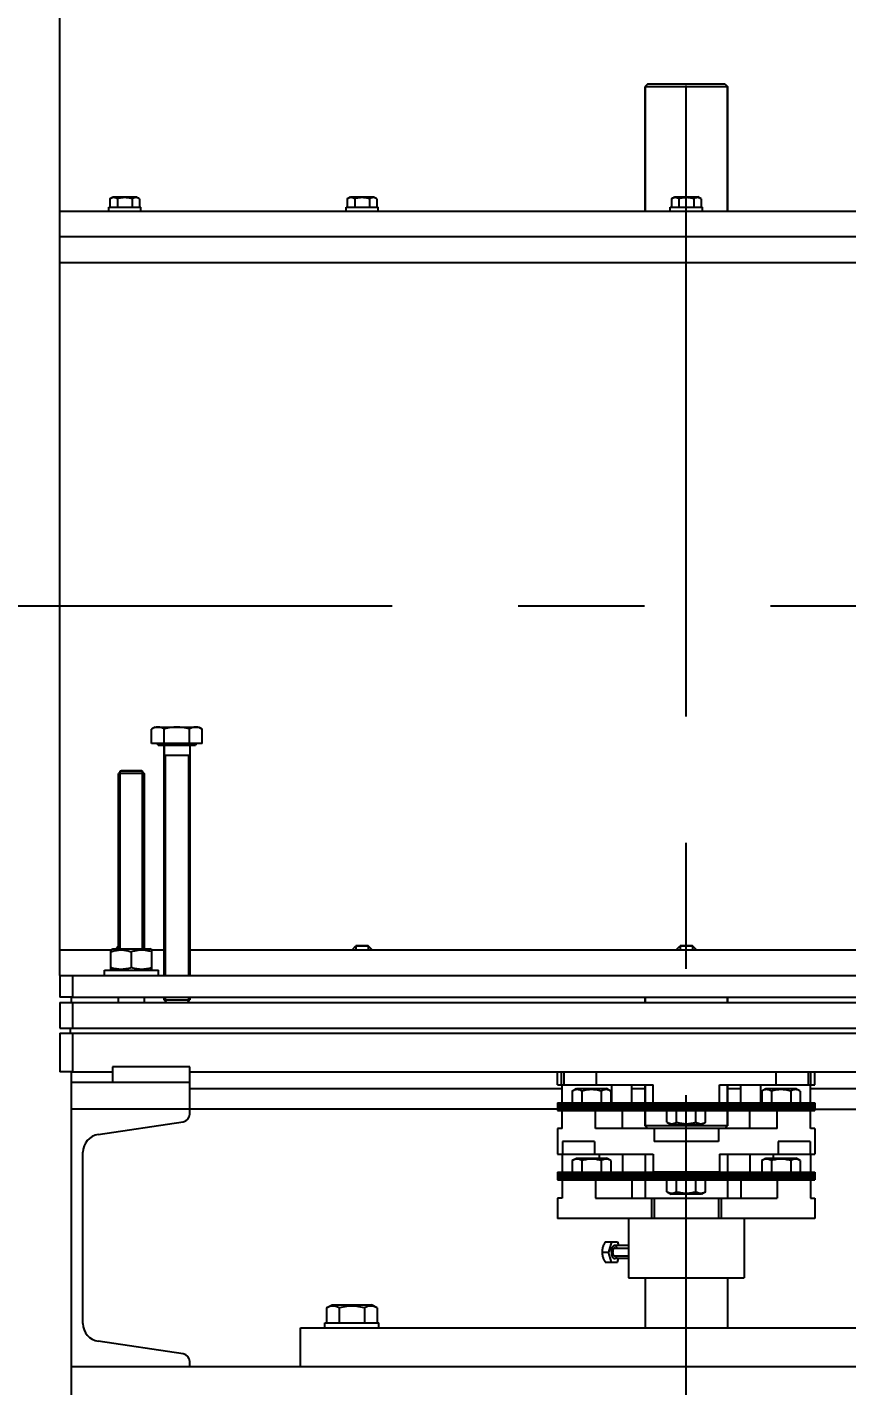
# Model space of a CAD drawing. Header units: millimetres. Extents: x 0 to 1189, y 0 to 841.
# Drawn here: x 1101.6 to 1133.5, y 705.6 to 758.4 of the extents above; entities that cross this region are included whole.
import ezdxf

# ---------------------------------------------------------------- set-up
doc = ezdxf.new("R2010")
doc.units = ezdxf.units.MM
doc.header["$LTSCALE"] = 65.395
doc.linetypes.add('CENTER', pattern=[0.6, 0.375, -0.075, 0.075, -0.075])
doc.layers.get('0').update_dxf_attribs({"linetype": 'CONTINUOUS'})
for name, color, linetype in [('ALL_AXIS', 7, 'CONTINUOUS'), ('ALL_CHAMFER', 7, 'CONTINUOUS'), ('ALL_DIMENSIONS', 7, 'CONTINUOUS'), ('ALL_ROUND', 7, 'CONTINUOUS')]:
    doc.layers.add(name, color=color, linetype=linetype)
doc.styles.get("Standard").update_dxf_attribs({"font": 'txt', "width": 0.7})
doc.dimstyles.new('DIMSTYLE_1', dxfattribs={"dimtxt": 3.5, "dimasz": 3, "dimexe": 0.18, "dimexo": 0.0625, "dimgap": 0.09, "dimtad": 1, "dimdec": 5, "dimlfac": 10, "dimdsep": 46, "dimtxsty": 'STANDARD', "dimblk": '_FILLED', "dimblk1": '_FILLED', "dimblk2": '_FILLED', "dimcen": 0.09, "dimadec": 0, "dimazin": 0, "dimtp": 2, "dimtm": 2, "dimtfac": 1, "dimtdec": 5, "dimtofl": 0, "dimtmove": 0, "dimatfit": 3, "dimldrblk": '_FILLED', "dimfxl": 1, "dimtolj": 1, "dimarcsym": 0})
doc.dimstyles.new('DIMSTYLE_5', dxfattribs={"dimtxt": 3.5, "dimasz": 3, "dimexe": 0.18, "dimexo": 0.0625, "dimgap": 0.09, "dimtad": 1, "dimdec": 5, "dimlfac": 10, "dimdsep": 46, "dimtxsty": 'STANDARD', "dimblk": '_FILLED', "dimblk1": '_FILLED', "dimblk2": '_FILLED', "dimcen": 0.09, "dimadec": 0, "dimazin": 0, "dimtp": 0.2, "dimtm": 0.2, "dimtfac": 1, "dimtdec": 5, "dimtofl": 0, "dimtmove": 0, "dimatfit": 3, "dimldrblk": '_FILLED', "dimfxl": 1, "dimtolj": 1, "dimarcsym": 0})

# ---------------------------------------------------------------- blocks, each defined once
blk = doc.blocks.new('_FILLED')
at = {"color": 0, "linetype": 'BYBLOCK'}
blk.add_solid([(0, 0), (-1, 0.167), (-1, -0.167)], dxfattribs=at)
blk = doc.blocks.new('*D7')
at = {"layer": 'ALL_DIMENSIONS', "color": 2, "linetype": 'CONTINUOUS'}
for p, q in [((27.718, 722.401), (27.718, 587.901)), ((1127.218, 613.901), (1127.218, 587.901)), ((27.718, 589.901), (577.468, 589.901)), ((1127.218, 589.901), (577.468, 589.901))]:
    blk.add_line(p, q, dxfattribs=at)
at = {"layer": 'ALL_DIMENSIONS', "color": 2, "linetype": 'CONTINUOUS', "xscale": 3, "yscale": 3, "zscale": 3, "rotation": 180}
blk.add_blockref('_FILLED', (27.718, 589.901), dxfattribs=at)
at = {"layer": 'ALL_DIMENSIONS', "color": 2, "linetype": 'CONTINUOUS', "xscale": 3, "yscale": 3, "zscale": 3}
blk.add_blockref('_FILLED', (1127.218, 589.901), dxfattribs=at)
blk = doc.blocks.new('*D8')
at = {"layer": 'ALL_DIMENSIONS', "color": 2, "linetype": 'CONTINUOUS'}
for p, q in [((27.718, 722.401), (27.718, 578.96)), ((1151.568, 722.551), (1151.568, 578.96)), ((27.718, 580.96), (589.643, 580.96)), ((1151.568, 580.96), (589.643, 580.96))]:
    blk.add_line(p, q, dxfattribs=at)
at = {"layer": 'ALL_DIMENSIONS', "color": 2, "linetype": 'CONTINUOUS', "xscale": 3, "yscale": 3, "zscale": 3, "rotation": 180}
blk.add_blockref('_FILLED', (27.718, 580.96), dxfattribs=at)
at = {"layer": 'ALL_DIMENSIONS', "color": 2, "linetype": 'CONTINUOUS', "xscale": 3, "yscale": 3, "zscale": 3}
blk.add_blockref('_FILLED', (1151.568, 580.96), dxfattribs=at)
blk = doc.blocks.new('*D10')
at = {"layer": 'ALL_DIMENSIONS', "color": 2, "linetype": 'CONTINUOUS'}
for p, q in [((1100.318, 771.657), (1100.318, 779.901)), ((1102.868, 749.251), (1102.868, 779.901)), ((1100.318, 777.901), (1086.454, 777.901)), ((1086.454, 777.901), (1101.593, 777.901)), ((1106.868, 777.901), (1101.593, 777.901)), ((1102.868, 777.901), (1106.868, 777.901)), ((1100.318, 750.401), (1100.318, 767.885))]:
    blk.add_line(p, q, dxfattribs=at)
at = {"layer": 'ALL_DIMENSIONS', "color": 2, "linetype": 'CONTINUOUS', "xscale": 3, "yscale": 3, "zscale": 3}
blk.add_blockref('_FILLED', (1100.318, 777.901), dxfattribs=at)
at = {"layer": 'ALL_DIMENSIONS', "color": 2, "linetype": 'CONTINUOUS', "xscale": 3, "yscale": 3, "zscale": 3, "rotation": 180}
blk.add_blockref('_FILLED', (1102.868, 777.901), dxfattribs=at)
blk = doc.blocks.new('*D11')
at = {"layer": 'ALL_DIMENSIONS', "color": 2, "linetype": 'CONTINUOUS'}
for p, q in [((1100.918, 749.401), (1100.918, 771.901)), ((1102.868, 751.251), (1102.868, 771.901)), ((1100.918, 769.901), (1085.385, 769.901)), ((1085.385, 769.901), (1101.893, 769.901)), ((1106.868, 769.901), (1101.893, 769.901)), ((1102.868, 769.901), (1106.868, 769.901))]:
    blk.add_line(p, q, dxfattribs=at)
at = {"layer": 'ALL_DIMENSIONS', "color": 2, "linetype": 'CONTINUOUS', "xscale": 3, "yscale": 3, "zscale": 3}
blk.add_blockref('_FILLED', (1100.918, 769.901), dxfattribs=at)
at = {"layer": 'ALL_DIMENSIONS', "color": 2, "linetype": 'CONTINUOUS', "xscale": 3, "yscale": 3, "zscale": 3, "rotation": 180}
blk.add_blockref('_FILLED', (1102.868, 769.901), dxfattribs=at)

msp = doc.modelspace()

# ---------------------------------------------------------------- linework, layer by layer
at = {"color": 7, "linetype": 'CONTINUOUS'}
for p, q in [((1104.8169892, 751.7371918), (1104.9443395, 751.8107175)), ((1104.8169892, 751.7371918), (1104.8169892, 751.4107175)), ((1105.1056644, 751.7371918), (1105.1056644, 751.4107175)), ((1105.6830146, 751.7371918), (1105.6830146, 751.4107175)), ((1105.9716898, 751.7371918), (1105.8443395, 751.8107175)), ((1105.9716898, 751.7371918), (1105.9716898, 751.4107175)), ((1114.0408294, 751.7371918), (1114.1681797, 751.8107175)), ((1114.0408294, 751.7371918), (1114.0408294, 751.4107175)), ((1114.3295045, 751.7371918), (1114.3295045, 751.4107175)), ((1114.9068548, 751.7371918), (1114.9068548, 751.4107175)), ((1115.1955299, 751.7371918), (1115.0681797, 751.8107175)), ((1115.1955299, 751.7371918), (1115.1955299, 751.4107175)), ((1126.6408294, 751.7371918), (1126.7681797, 751.8107175)), ((1126.6408294, 751.7371918), (1126.6408294, 751.4107175)), ((1126.9295045, 751.7371918), (1126.9295045, 751.4107175)), ((1127.5068548, 751.7371918), (1127.5068548, 751.4107175)), ((1127.7955299, 751.7371918), (1127.6681797, 751.8107175)), ((1127.7955299, 751.7371918), (1127.7955299, 751.4107175)), ((1102.8681797, 751.2507175), (1104.779672, 751.2507175)), ((1102.8681797, 721.5507175), (1102.8681797, 751.2507175)), ((1104.9664359, 751.2507175), (1114.2981797, 751.2507175)), ((1114.4097223, 751.2507175), (1127.0223851, 751.2507175)), ((1127.4139266, 751.2507175), (1140.0271073, 751.2507175)), ((1151.5681797, 750.2507175), (1102.8681797, 750.2507175)), ((1151.5681797, 749.2507175), (1102.8681797, 749.2507175)), ((1107.9191898, 730.1007175), (1106.9191898, 730.1007175)), ((1105.2190791, 729.5007175), (1106.0837666, 729.5007175)), ((1102.8681797, 722.5507175), (1104.8621408, 722.5507175)), ((1104.8514157, 722.5445253), (1104.9314228, 722.5907175)), ((1104.8514228, 721.7969055), (1104.8514228, 722.5445294)), ((1104.9314284, 722.5907175), (1106.3714173, 722.5907175)), ((1105.6514228, 721.8683586), (1105.6514228, 722.4730763)), ((1106.45143, 722.5445253), (1106.3714228, 722.5907175)), ((1106.4514228, 722.5507175), (1106.9191898, 722.5507175)), ((1106.4514228, 721.7969055), (1106.4514228, 722.5445294)), ((1107.9191898, 722.5507175), (1146.5171695, 722.5507175)), ((1114.3781797, 722.7007175), (1114.8581797, 722.7007175)), ((1126.9781797, 722.7007175), (1127.4581797, 722.7007175)), ((1104.9314228, 721.7507175), (1104.8514228, 721.7969055)), ((1106.3714228, 721.7507175), (1106.4514228, 721.7969055)), ((1103.3181797, 720.5007175), (1103.3181797, 720.7007175)), ((1103.3181797, 615.9007175), (1103.3181797, 717.8007175)), ((1103.3681797, 717.8007175), (1104.9181797, 717.8007175)), ((1107.9181797, 718.0007175), (1104.9181797, 718.0007175)), ((1104.9181797, 718.0007175), (1104.9181797, 717.4007175)), ((1107.9181797, 716.3507175), (1107.9181797, 718.0007175)), ((1107.9181797, 717.8007175), (1146.5181797, 717.8007175)), ((1122.3738722, 717.3007175), (1122.3738722, 717.8007175)), ((1122.4738722, 717.3007175), (1122.4738722, 717.8007175)), ((1123.7238722, 717.3007175), (1123.7238722, 717.8007175)), ((1130.7124872, 717.3007175), (1130.7124872, 717.8007175)), ((1131.9624872, 717.3007175), (1131.9624872, 717.8007175)), ((1132.0624872, 717.3007175), (1132.0624872, 717.8007175)), ((1103.3181797, 717.4007175), (1107.9181797, 717.4007175)), ((1107.9181797, 717.1507175), (1122.3885505, 717.1507175)), ((1122.2181813, 717.3007175), (1125.9240844, 717.3007175)), ((1122.3885505, 716.6007175), (1122.3885505, 717.3007175)), ((1122.7870163, 717.055134), (1122.9525717, 717.1507175)), ((1124.288127, 717.055134), (1124.1225717, 717.1507175)), ((1124.3204022, 716.6007175), (1124.3204022, 717.3007175)), ((1125.0968593, 716.6007175), (1125.0968593, 717.3007175)), ((1125.0968593, 717.1507175), (1125.6181797, 717.1507175)), ((1125.9240844, 716.6007175), (1125.9240844, 717.3007175)), ((1128.5122749, 717.3007175), (1132.218178, 717.3007175)), ((1128.5122749, 716.6007175), (1128.5122749, 717.3007175)), ((1128.8181797, 717.1507175), (1129.3395, 717.1507175)), ((1129.3395, 716.6007175), (1129.3395, 717.3007175)), ((1130.1159571, 716.6007175), (1130.1159571, 717.3007175)), ((1130.1482323, 717.055134), (1130.3137876, 717.1507175)), ((1131.649343, 717.055134), (1131.4837876, 717.1507175)), ((1132.0478088, 716.6007175), (1132.0478088, 717.3007175)), ((1132.0478088, 717.1507175), (1146.5181797, 717.1507175)), ((1122.7870163, 717.055134), (1122.7870163, 716.6007175)), ((1123.162294, 717.055134), (1123.162294, 716.6007175)), ((1123.9128494, 717.055134), (1123.9128494, 716.6007175)), ((1124.288127, 717.055134), (1124.288127, 716.6007175)), ((1125.9240844, 716.6007175), (1128.5122749, 716.6007175)), ((1130.1482323, 717.055134), (1130.1482323, 716.6007175)), ((1130.52351, 717.055134), (1130.52351, 716.6007175)), ((1131.2740653, 717.055134), (1131.2740653, 716.6007175)), ((1131.649343, 717.055134), (1131.649343, 716.6007175)), ((1122.2181864, 716.3507175), (1103.3181797, 716.3507175)), ((1122.3885505, 716.3007175), (1123.6826458, 716.3007175)), ((1122.3885505, 715.6007175), (1122.3885505, 716.3007175)), ((1123.6826458, 715.6007175), (1123.6826458, 716.3007175)), ((1124.7433059, 715.6007175), (1124.7433059, 716.3007175)), ((1126.4676243, 715.8463009), (1126.4676243, 716.3007175)), ((1126.842902, 715.8463009), (1126.842902, 716.3007175)), ((1127.5934573, 715.8463009), (1127.5934573, 716.3007175)), ((1127.968735, 715.8463009), (1127.968735, 716.3007175)), ((1129.6930534, 715.6007175), (1129.6930534, 716.3007175)), ((1130.7537136, 716.3007175), (1132.0478088, 716.3007175)), ((1130.7537136, 715.6007175), (1130.7537136, 716.3007175)), ((1132.0478088, 715.6007175), (1132.0478088, 716.3007175)), ((1132.2181797, 716.3507175), (1151.1181797, 716.3507175)), ((1122.3885505, 715.6007175), (1122.2181797, 715.6007175)), ((1130.7537136, 715.6007175), (1123.6826458, 715.6007175)), ((1125.9681797, 715.6007175), (1125.9681797, 715.1007175)), ((1126.4676243, 715.8463009), (1126.6331797, 715.7507175)), ((1127.968735, 715.8463009), (1127.8031797, 715.7507175)), ((1128.4681797, 715.6007175), (1128.4681797, 715.1007175)), ((1132.2181797, 715.6007175), (1132.0478088, 715.6007175)), ((1123.6505522, 715.1007175), (1122.4005522, 715.1007175)), ((1122.4005522, 715.1007175), (1122.4005522, 714.6007175)), ((1123.6505522, 715.1007175), (1123.6505522, 714.6007175)), ((1128.4681797, 715.1007175), (1125.9681797, 715.1007175)), ((1132.0358071, 715.1007175), (1130.7858071, 715.1007175)), ((1130.7858071, 715.1007175), (1130.7858071, 714.6007175)), ((1132.0358071, 715.1007175), (1132.0358071, 714.6007175)), ((1122.2181797, 714.6007175), (1125.9240844, 714.6007175)), ((1122.3885505, 714.6007175), (1122.3885505, 713.9007175)), ((1122.7870163, 714.355134), (1122.9525717, 714.4507175)), ((1123.8374393, 714.6007175), (1123.8374393, 714.4507175)), ((1124.288127, 714.355134), (1124.1225717, 714.4507175)), ((1124.7433059, 714.6007175), (1124.7433059, 713.9007175)), ((1125.9240844, 714.6007175), (1125.9240844, 713.9007175)), ((1128.5122749, 714.6007175), (1132.2181797, 714.6007175)), ((1128.5122749, 714.6007175), (1128.5122749, 713.9007175)), ((1129.6930534, 714.6007175), (1129.6930534, 713.9007175)), ((1130.1482323, 714.355134), (1130.3137876, 714.4507175)), ((1130.5989201, 714.6007175), (1130.5989201, 714.4507175)), ((1131.649343, 714.355134), (1131.4837876, 714.4507175)), ((1132.0478088, 714.6007175), (1132.0478088, 713.9007175)), ((1122.7870163, 714.355134), (1122.7870163, 713.9007175)), ((1123.162294, 714.355134), (1123.162294, 713.9007175)), ((1123.9128494, 714.355134), (1123.9128494, 713.9007175)), ((1124.288127, 714.355134), (1124.288127, 713.9007175)), ((1130.1482323, 714.355134), (1130.1482323, 713.9007175)), ((1130.52351, 714.355134), (1130.52351, 713.9007175)), ((1131.2740653, 714.355134), (1131.2740653, 713.9007175)), ((1131.649343, 714.355134), (1131.649343, 713.9007175)), ((1122.3885505, 713.6007175), (1123.6826458, 713.6007175)), ((1122.3885505, 713.6007175), (1122.3885505, 712.9007175)), ((1123.6826458, 713.6007175), (1123.6826458, 712.9007175)), ((1125.0968593, 713.6007175), (1125.0968593, 712.9007175)), ((1128.5122749, 713.9007175), (1125.9240844, 713.9007175)), ((1126.4676243, 713.1463009), (1126.4676243, 713.6007175)), ((1126.842902, 713.1463009), (1126.842902, 713.6007175)), ((1127.5934573, 713.1463009), (1127.5934573, 713.6007175)), ((1127.968735, 713.1463009), (1127.968735, 713.6007175)), ((1129.3395, 713.6007175), (1129.3395, 712.9007175)), ((1132.0478088, 713.6007175), (1130.7537136, 713.6007175)), ((1130.7537136, 713.6007175), (1130.7537136, 712.9007175)), ((1132.0478088, 713.6007175), (1132.0478088, 712.9007175)), ((1122.3885505, 712.9007175), (1122.2181937, 712.9007175)), ((1123.6826458, 712.9007175), (1130.7537136, 712.9007175)), ((1125.8681797, 712.9007175), (1125.8681797, 712.1007175)), ((1125.9681797, 712.9007175), (1125.9681797, 712.1007175)), ((1126.4676243, 713.1463009), (1126.6331797, 713.0507175)), ((1127.968735, 713.1463009), (1127.8031797, 713.0507175)), ((1128.4681797, 712.9007175), (1128.4681797, 712.1007175)), ((1128.5681797, 712.9007175), (1128.5681797, 712.1007175)), ((1132.0478088, 712.9007175), (1132.2181787, 712.9007175)), ((1132.218178, 712.1007175), (1122.2181816, 712.1007175)), ((1123.946469, 710.8007175), (1124.1986378, 710.8007175)), ((1124.061939, 711.2007175), (1124.5450479, 711.2007175)), ((1124.3141078, 711.2007175), (1124.1986378, 710.8007175)), ((1124.3141078, 710.4007175), (1124.1986378, 710.8007175)), ((1124.5450479, 711.2007175), (1124.5883492, 711.0507175)), ((1124.061939, 710.4007175), (1124.5450479, 710.4007175)), ((1124.5450479, 710.4007175), (1124.5883492, 710.5507175)), ((1113.2366842, 708.6257238), (1113.4531797, 708.7507175)), ((1115.1996751, 708.6257238), (1114.9831797, 708.7507175)), ((1113.2366842, 708.6257238), (1113.2366842, 708.0507175)), ((1113.7274319, 708.6257238), (1113.7274319, 708.0507175)), ((1114.7089274, 708.6257238), (1114.7089274, 708.0507175)), ((1115.1996751, 708.6257238), (1115.1996751, 708.0507175)), ((1112.2181797, 707.8507175), (1142.2181797, 707.8507175)), ((1112.2181797, 706.3507175), (1112.2181797, 707.8507175)), ((1103.3181797, 706.3507175), (1151.1181797, 706.3507175))]:
    msp.add_line(p, q, dxfattribs=at)
at = {"color": 2, "linetype": 'CONTINUOUS'}
for p, q in [((1106.9691898, 730.1007175), (1106.9691898, 721.5507175)), ((1107.8691898, 730.1007175), (1107.8691898, 721.5507175)), ((1105.2190791, 722.5907175), (1105.2190791, 729.5007175)), ((1106.0837666, 722.5907175), (1106.0837666, 729.5007175)), ((1114.3781797, 722.7007175), (1114.3781797, 722.5507175)), ((1114.8581797, 722.7007175), (1114.8581797, 722.5507175)), ((1126.9781797, 722.7007175), (1126.9781797, 722.5507175)), ((1127.4581797, 722.7007175), (1127.4581797, 722.5507175)), ((1106.9691898, 720.7007175), (1106.9691898, 720.5007175)), ((1107.8691898, 720.7007175), (1107.8691898, 720.5007175)), ((1124.4295779, 710.9507175), (1124.9681797, 710.9507175)), ((1124.4295779, 710.6507175), (1124.9681797, 710.6507175))]:
    msp.add_line(p, q, dxfattribs=at)
at = {"color": 7, "linetype": 'CONTINUOUS'}
for points in [[(1105.1056644, 751.7371918), (1105.0866724, 751.7476078), (1105.0680835, 751.7566313), (1105.0499663, 751.7642509), (1105.0321153, 751.7705006), (1105.0143522, 751.775428), (1104.9966642, 751.7789804), (1104.978976, 751.7811253), (1104.9612964, 751.7818499), (1104.9436124, 751.7811197), (1104.9259146, 751.7789683), (1104.9082147, 751.7754071), (1104.8904366, 751.7704686), (1104.8725562, 751.764198), (1104.8544305, 751.7565679), (1104.8358892, 751.7475643), (1104.8169892, 751.7371918)], [(1105.6830146, 751.7371918), (1105.6451067, 751.7475892), (1105.6079794, 751.7566026), (1105.5717655, 751.7642222), (1105.5360667, 751.770477), (1105.5005376, 751.7754102), (1105.465153, 751.7789692), (1105.4297651, 751.7811198), (1105.3943961, 751.7818499), (1105.3590258, 751.7811244), (1105.3236338, 751.7789779), (1105.2882436, 751.7754225), (1105.2527042, 751.7704914), (1105.216986, 751.764236), (1105.1807485, 751.7566137), (1105.1435975, 751.7475957), (1105.1056644, 751.7371918)], [(1105.9716898, 751.7371918), (1105.9527873, 751.7475649), (1105.9342498, 751.7565673), (1105.9161363, 751.7641933), (1105.8982697, 751.77046), (1105.8804996, 751.7753986), (1105.8628058, 751.7789616), (1105.8451146, 751.7811158), (1105.8274364, 751.7818499), (1105.8097616, 751.7811301), (1105.7920765, 751.7789903), (1105.7743905, 751.7754435), (1105.7566254, 751.77052), (1105.7387643, 751.7642706), (1105.7206324, 751.756648), (1105.7020266, 751.7476179), (1105.6830146, 751.7371918)], [(1114.3295045, 751.7371918), (1114.3105125, 751.7476078), (1114.2919237, 751.7566313), (1114.2738065, 751.7642509), (1114.2559555, 751.7705006), (1114.2381924, 751.775428), (1114.2205044, 751.7789804), (1114.2028161, 751.7811253), (1114.1851366, 751.7818499), (1114.1674526, 751.7811197), (1114.1497548, 751.7789683), (1114.1320548, 751.7754071), (1114.1142768, 751.7704686), (1114.0963964, 751.764198), (1114.0782706, 751.7565679), (1114.0597294, 751.7475643), (1114.0408294, 751.7371918)], [(1114.9068548, 751.7371918), (1114.8689469, 751.7475892), (1114.8318196, 751.7566026), (1114.7956056, 751.7642222), (1114.7599068, 751.770477), (1114.7243778, 751.7754102), (1114.6889932, 751.7789692), (1114.6536053, 751.7811198), (1114.6182363, 751.7818499), (1114.582866, 751.7811244), (1114.547474, 751.7789779), (1114.5120838, 751.7754225), (1114.4765444, 751.7704914), (1114.4408262, 751.764236), (1114.4045887, 751.7566137), (1114.3674377, 751.7475957), (1114.3295045, 751.7371918)], [(1115.1955299, 751.7371918), (1115.1766275, 751.7475649), (1115.15809, 751.7565673), (1115.1399765, 751.7641933), (1115.1221099, 751.77046), (1115.1043398, 751.7753986), (1115.0866459, 751.7789616), (1115.0689548, 751.7811158), (1115.0512766, 751.7818499), (1115.0336017, 751.7811301), (1115.0159166, 751.7789903), (1114.9982307, 751.7754435), (1114.9804656, 751.77052), (1114.9626045, 751.7642706), (1114.9444726, 751.756648), (1114.9258668, 751.7476179), (1114.9068548, 751.7371918)], [(1126.9295045, 751.7371918), (1126.9105125, 751.7476078), (1126.8919237, 751.7566313), (1126.8738065, 751.7642509), (1126.8559555, 751.7705006), (1126.8381924, 751.775428), (1126.8205044, 751.7789804), (1126.8028161, 751.7811253), (1126.7851366, 751.7818499), (1126.7674526, 751.7811197), (1126.7497548, 751.7789683), (1126.7320548, 751.7754071), (1126.7142768, 751.7704686), (1126.6963964, 751.764198), (1126.6782706, 751.7565679), (1126.6597294, 751.7475643), (1126.6408294, 751.7371918)], [(1127.5068548, 751.7371918), (1127.4689469, 751.7475892), (1127.4318196, 751.7566026), (1127.3956056, 751.7642222), (1127.3599068, 751.770477), (1127.3243778, 751.7754102), (1127.2889932, 751.7789692), (1127.2536053, 751.7811198), (1127.2182363, 751.7818499), (1127.182866, 751.7811244), (1127.147474, 751.7789779), (1127.1120838, 751.7754225), (1127.0765444, 751.7704914), (1127.0408262, 751.764236), (1127.0045887, 751.7566137), (1126.9674377, 751.7475957), (1126.9295045, 751.7371918)], [(1127.7955299, 751.7371918), (1127.7766275, 751.7475649), (1127.75809, 751.7565673), (1127.7399765, 751.7641933), (1127.7221099, 751.77046), (1127.7043398, 751.7753986), (1127.6866459, 751.7789616), (1127.6689548, 751.7811158), (1127.6512766, 751.7818499), (1127.6336017, 751.7811301), (1127.6159166, 751.7789903), (1127.5982307, 751.7754435), (1127.5804656, 751.77052), (1127.5626045, 751.7642706), (1127.5444726, 751.756648), (1127.5258668, 751.7476179), (1127.5068548, 751.7371918)], [(1104.8514228, 722.4730763), (1104.8935194, 722.4865485), (1104.9348685, 722.498601), (1104.975373, 722.5092217), (1105.0153247, 722.5184469), (1105.0549548, 722.5263198), (1105.0943479, 722.5328076), (1105.1336609, 722.537903), (1105.1729077, 722.541573), (1105.2121595, 722.5437836), (1105.2514016, 722.5445294), (1105.2906406, 722.5437853), (1105.3298844, 722.541577), (1105.3691186, 722.5379105), (1105.4084167, 722.5328196), (1105.4477958, 722.526337), (1105.487411, 722.5184705), (1105.5273341, 722.5092569), (1105.5678319, 722.4986412), (1105.6092311, 722.4865757), (1105.6514228, 722.4730763)], [(1105.6514228, 722.4730763), (1105.6982146, 722.4879801), (1105.7440898, 722.5011249), (1105.7889094, 722.5124945), (1105.8330909, 722.5221375), (1105.8769837, 722.5301163), (1105.920653, 722.5363738), (1105.9642823, 722.5408857), (1106.0078664, 722.5436176), (1106.0514672, 722.5445216), (1106.0950675, 722.5436139), (1106.1386508, 722.5408784), (1106.1822769, 722.5363634), (1106.2259394, 722.5301036), (1106.2698215, 722.5221242), (1106.3139864, 722.5124828), (1106.3587876, 722.5011163), (1106.4046466, 722.4879753), (1106.4514228, 722.4730763)], [(1104.8514228, 721.8683586), (1104.9039877, 721.8517114), (1104.9554668, 721.8372824), (1105.0056774, 721.8250871), (1105.0551676, 721.815079), (1105.1044112, 721.8071895), (1105.1534485, 721.8015009), (1105.2024889, 721.7980665), (1105.2514997, 721.7969055), (1105.3005086, 721.7980736), (1105.3495435, 721.8015146), (1105.3985732, 721.8072088), (1105.4478026, 721.8151017), (1105.4972661, 721.8251086), (1105.5474444, 721.8372996), (1105.5988916, 721.8517214), (1105.6514228, 721.8683586)], [(1105.6514228, 721.8683586), (1105.7039877, 721.8517114), (1105.7554668, 721.8372824), (1105.8056774, 721.8250871), (1105.8551676, 721.815079), (1105.9044112, 721.8071895), (1105.9534485, 721.8015009), (1106.0024889, 721.7980665), (1106.0514997, 721.7969055), (1106.1005086, 721.7980736), (1106.1495435, 721.8015146), (1106.1985732, 721.8072088), (1106.2478026, 721.8151017), (1106.2972661, 721.8251086), (1106.3474444, 721.8372996), (1106.3988916, 721.8517214), (1106.4514228, 721.8683586)], [(1123.162294, 717.055134), (1123.1375978, 717.068678), (1123.1134293, 717.0804098), (1123.0898785, 717.0903143), (1123.0666754, 717.0984371), (1123.0435851, 717.1048419), (1123.0205917, 717.1094596), (1122.9975973, 717.1122477), (1122.9746139, 717.1131897), (1122.9516248, 717.1122402), (1122.928618, 717.1094433), (1122.905609, 717.104814), (1122.8824988, 717.0983942), (1122.8592561, 717.0902433), (1122.8356936, 717.0803247), (1122.811589, 717.0686195), (1122.7870163, 717.055134)], [(1123.9128494, 717.055134), (1123.8635594, 717.068653), (1123.8152896, 717.0803713), (1123.7682141, 717.090276), (1123.7218106, 717.0984059), (1123.6756251, 717.1048185), (1123.6296263, 717.1094449), (1123.5836219, 717.1122406), (1123.5376416, 717.1131897), (1123.4916596, 717.1122462), (1123.4456502, 717.1094557), (1123.3996445, 717.1048337), (1123.353446, 717.0984237), (1123.3070175, 717.0902928), (1123.2599122, 717.0803845), (1123.2116137, 717.0686607), (1123.162294, 717.055134)], [(1124.288127, 717.055134), (1124.263552, 717.06862), (1124.2394527, 717.0803234), (1124.215906, 717.0902367), (1124.1926808, 717.0983828), (1124.1695803, 717.1048028), (1124.1465786, 717.1094347), (1124.1235798, 717.1122353), (1124.1005976, 717.1131897), (1124.0776196, 717.1122537), (1124.0546287, 717.109472), (1124.0316377, 717.1048612), (1124.0085445, 717.0984611), (1123.9853279, 717.0903383), (1123.9617582, 717.0804298), (1123.9375691, 717.06869), (1123.9128494, 717.055134)], [(1130.52351, 717.055134), (1130.4988137, 717.068678), (1130.4746452, 717.0804098), (1130.4510945, 717.0903143), (1130.4278914, 717.0984371), (1130.404801, 717.1048419), (1130.3818076, 717.1094596), (1130.3588132, 717.1122477), (1130.3358299, 717.1131897), (1130.3128408, 717.1122402), (1130.2898339, 717.1094433), (1130.2668249, 717.104814), (1130.2437147, 717.0983942), (1130.220472, 717.0902433), (1130.1969095, 717.0803247), (1130.1728049, 717.0686195), (1130.1482323, 717.055134)], [(1131.2740653, 717.055134), (1131.2247754, 717.068653), (1131.1765056, 717.0803713), (1131.1294301, 717.090276), (1131.0830265, 717.0984059), (1131.036841, 717.1048185), (1130.9908423, 717.1094449), (1130.9448378, 717.1122406), (1130.8988575, 717.1131897), (1130.8528755, 717.1122462), (1130.8068661, 717.1094557), (1130.7608604, 717.1048337), (1130.7146619, 717.0984237), (1130.6682334, 717.0902928), (1130.6211282, 717.0803845), (1130.5728296, 717.0686607), (1130.52351, 717.055134)], [(1131.649343, 717.055134), (1131.624768, 717.06862), (1131.6006686, 717.0803234), (1131.5771219, 717.0902367), (1131.5538968, 717.0983828), (1131.5307962, 717.1048028), (1131.5077946, 717.1094347), (1131.4847957, 717.1122353), (1131.4618135, 717.1131897), (1131.4388355, 717.1122537), (1131.4158446, 717.109472), (1131.3928536, 717.1048612), (1131.3697604, 717.0984611), (1131.3465438, 717.0903383), (1131.3229741, 717.0804298), (1131.298785, 717.06869), (1131.2740653, 717.055134)], [(1126.4676243, 715.8463009), (1126.4921993, 715.832815), (1126.5162987, 715.8211115), (1126.5398454, 715.8111982), (1126.5630705, 715.8030521), (1126.5861711, 715.7966322), (1126.6091727, 715.7920002), (1126.6321716, 715.7891996), (1126.6551538, 715.7882453), (1126.6781318, 715.7891812), (1126.7011227, 715.7919629), (1126.7241137, 715.7965737), (1126.7472069, 715.8029738), (1126.7704235, 715.8110967), (1126.7939932, 715.8210052), (1126.8181822, 715.832745), (1126.842902, 715.8463009)], [(1126.842902, 715.8463009), (1126.8921919, 715.8327819), (1126.9404617, 715.8210636), (1126.9875372, 715.811159), (1127.0339408, 715.8030291), (1127.0801263, 715.7966164), (1127.126125, 715.79199), (1127.1721295, 715.7891943), (1127.2181098, 715.7882452), (1127.2640918, 715.7891887), (1127.3101012, 715.7919792), (1127.3561069, 715.7966012), (1127.4023054, 715.8030113), (1127.4487339, 715.8111422), (1127.4958391, 715.8210504), (1127.5441377, 715.8327742), (1127.5934573, 715.8463009)], [(1127.5934573, 715.8463009), (1127.6181536, 715.832757), (1127.6423221, 715.8210251), (1127.6658728, 715.8111207), (1127.6890759, 715.8029979), (1127.7121663, 715.796593), (1127.7351597, 715.7919753), (1127.7581541, 715.7891872), (1127.7811374, 715.7882452), (1127.8041265, 715.7891947), (1127.8271333, 715.7919916), (1127.8501424, 715.796621), (1127.8732526, 715.8030407), (1127.8964953, 715.8111916), (1127.9200578, 715.8211102), (1127.9441624, 715.8328154), (1127.968735, 715.8463009)], [(1123.162294, 714.355134), (1123.1375978, 714.368678), (1123.1134293, 714.3804098), (1123.0898785, 714.3903143), (1123.0666754, 714.3984371), (1123.0435851, 714.4048419), (1123.0205917, 714.4094596), (1122.9975973, 714.4122477), (1122.9746139, 714.4131897), (1122.9516248, 714.4122402), (1122.928618, 714.4094433), (1122.905609, 714.404814), (1122.8824988, 714.3983942), (1122.8592561, 714.3902433), (1122.8356936, 714.3803247), (1122.811589, 714.3686195), (1122.7870163, 714.355134)], [(1123.9128494, 714.355134), (1123.8635594, 714.368653), (1123.8152896, 714.3803713), (1123.7682141, 714.390276), (1123.7218106, 714.3984059), (1123.6756251, 714.4048185), (1123.6296263, 714.4094449), (1123.5836219, 714.4122406), (1123.5376416, 714.4131897), (1123.4916596, 714.4122462), (1123.4456502, 714.4094557), (1123.3996445, 714.4048337), (1123.353446, 714.3984237), (1123.3070175, 714.3902928), (1123.2599122, 714.3803845), (1123.2116137, 714.3686607), (1123.162294, 714.355134)], [(1124.288127, 714.355134), (1124.263552, 714.36862), (1124.2394527, 714.3803234), (1124.215906, 714.3902367), (1124.1926808, 714.3983828), (1124.1695803, 714.4048028), (1124.1465786, 714.4094347), (1124.1235798, 714.4122353), (1124.1005976, 714.4131897), (1124.0776196, 714.4122537), (1124.0546287, 714.409472), (1124.0316377, 714.4048612), (1124.0085445, 714.3984611), (1123.9853279, 714.3903383), (1123.9617582, 714.3804298), (1123.9375691, 714.3686899), (1123.9128494, 714.355134)], [(1130.52351, 714.355134), (1130.4988137, 714.368678), (1130.4746452, 714.3804098), (1130.4510945, 714.3903143), (1130.4278914, 714.3984371), (1130.404801, 714.4048419), (1130.3818076, 714.4094596), (1130.3588132, 714.4122477), (1130.3358299, 714.4131897), (1130.3128408, 714.4122402), (1130.2898339, 714.4094433), (1130.2668249, 714.404814), (1130.2437147, 714.3983942), (1130.220472, 714.3902433), (1130.1969095, 714.3803247), (1130.1728049, 714.3686195), (1130.1482323, 714.355134)], [(1131.2740653, 714.355134), (1131.2247754, 714.368653), (1131.1765056, 714.3803713), (1131.1294301, 714.390276), (1131.0830265, 714.3984059), (1131.036841, 714.4048185), (1130.9908423, 714.4094449), (1130.9448378, 714.4122406), (1130.8988575, 714.4131897), (1130.8528755, 714.4122462), (1130.8068661, 714.4094557), (1130.7608604, 714.4048337), (1130.7146619, 714.3984237), (1130.6682334, 714.3902928), (1130.6211282, 714.3803845), (1130.5728296, 714.3686607), (1130.52351, 714.355134)], [(1131.649343, 714.355134), (1131.624768, 714.36862), (1131.6006686, 714.3803234), (1131.5771219, 714.3902367), (1131.5538968, 714.3983828), (1131.5307962, 714.4048028), (1131.5077946, 714.4094347), (1131.4847957, 714.4122353), (1131.4618135, 714.4131897), (1131.4388355, 714.4122537), (1131.4158446, 714.409472), (1131.3928536, 714.4048612), (1131.3697604, 714.3984611), (1131.3465438, 714.3903383), (1131.3229741, 714.3804298), (1131.298785, 714.3686899), (1131.2740653, 714.355134)], [(1126.4676243, 713.1463009), (1126.4921993, 713.132815), (1126.5162987, 713.1211115), (1126.5398454, 713.1111982), (1126.5630705, 713.1030521), (1126.5861711, 713.0966322), (1126.6091727, 713.0920002), (1126.6321716, 713.0891996), (1126.6551538, 713.0882453), (1126.6781318, 713.0891812), (1126.7011227, 713.0919629), (1126.7241137, 713.0965737), (1126.7472069, 713.1029738), (1126.7704235, 713.1110967), (1126.7939932, 713.1210052), (1126.8181822, 713.132745), (1126.842902, 713.1463009)], [(1126.842902, 713.1463009), (1126.8921919, 713.1327819), (1126.9404617, 713.1210636), (1126.9875372, 713.111159), (1127.0339408, 713.1030291), (1127.0801263, 713.0966164), (1127.126125, 713.09199), (1127.1721295, 713.0891943), (1127.2181098, 713.0882452), (1127.2640918, 713.0891887), (1127.3101012, 713.0919792), (1127.3561069, 713.0966012), (1127.4023054, 713.1030113), (1127.4487339, 713.1111422), (1127.4958391, 713.1210504), (1127.5441377, 713.1327742), (1127.5934573, 713.1463009)], [(1127.5934573, 713.1463009), (1127.6181536, 713.132757), (1127.6423221, 713.1210251), (1127.6658728, 713.1111207), (1127.6890759, 713.1029979), (1127.7121663, 713.096593), (1127.7351597, 713.0919753), (1127.7581541, 713.0891872), (1127.7811374, 713.0882452), (1127.8041265, 713.0891947), (1127.8271333, 713.0919916), (1127.8501424, 713.096621), (1127.8732526, 713.1030407), (1127.8964953, 713.1111916), (1127.9200578, 713.1211102), (1127.9441624, 713.1328154), (1127.968735, 713.1463009)], [(1124.061939, 711.2007175), (1124.047128, 711.1744056), (1124.0334418, 711.1486501), (1124.0209153, 711.1235453), (1124.0094439, 711.0988084), (1123.9989243, 711.0741941), (1123.9893876, 711.0496842), (1123.9808261, 711.0251744), (1123.9732521, 711.0006767), (1123.9666844, 710.976173), (1123.9610957, 710.95165), (1123.9564828, 710.9271236), (1123.952793, 710.902489), (1123.9499852, 710.8777122), (1123.9480212, 710.8525958), (1123.9468426, 710.8269048), (1123.946469, 710.8007175)], [(1123.946469, 710.8007175), (1123.9468432, 710.7745264), (1123.9480211, 710.7488403), (1123.9499831, 710.7237409), (1123.9527881, 710.6989836), (1123.9564747, 710.6743601), (1123.9610837, 710.6498426), (1123.9666677, 710.6253291), (1123.9732303, 710.6008338), (1123.9807989, 710.576343), (1123.9893554, 710.5518379), (1123.9988874, 710.5273309), (1124.0094049, 710.502714), (1124.0208799, 710.4779633), (1124.0334143, 710.4528381), (1124.0471123, 710.4270584), (1124.061939, 710.4007175)], [(1124.4295779, 711.0507175), (1124.4052986, 711.0459563), (1124.3819441, 711.031854), (1124.3604039, 711.0089478), (1124.3411895, 710.9774942), (1124.3257048, 710.9397914), (1124.3141766, 710.8967913), (1124.307044, 710.8501318), (1124.3045779, 710.8007175)], [(1124.3045779, 710.8007175), (1124.3069585, 710.7521589), (1124.3140096, 710.7054499), (1124.3254627, 710.6623696), (1124.3411895, 710.6239408), (1124.3600409, 710.5929713), (1124.3815409, 710.5699149), (1124.4048707, 710.5556497), (1124.4295779, 710.5507175)], [(1124.5295664, 710.9507482), (1124.516913, 710.9795757), (1124.5022036, 711.0041923), (1124.4857843, 711.0240185), (1124.4676263, 711.0388546), (1124.4489626, 711.047693), (1124.4295779, 711.0507175)], [(1124.4295779, 710.5507175), (1124.4487011, 710.5536604), (1124.4673741, 710.5624198), (1124.4851573, 710.5767895), (1124.501988, 710.5969355), (1124.5167235, 710.6214898), (1124.5295664, 710.6506868)], [(1113.7274319, 708.6257238), (1113.6951689, 708.64342), (1113.6635792, 708.6587552), (1113.6327758, 708.6717119), (1113.6024195, 708.6823422), (1113.5722169, 708.6907216), (1113.5421433, 708.6967626), (1113.5120713, 708.70041), (1113.482015, 708.7016427), (1113.4519514, 708.700402), (1113.4218639, 708.6967449), (1113.3917711, 708.6906908), (1113.3615448, 708.6822944), (1113.3311431, 708.6716323), (1113.300326, 708.6586595), (1113.268808, 708.6433542), (1113.2366842, 708.6257238)], [(1114.7089274, 708.6257238), (1114.6353762, 708.6457489), (1114.5634321, 708.6627052), (1114.4933939, 708.6765802), (1114.4243648, 708.6874111), (1114.3555399, 708.6952686), (1114.2869421, 708.7000395), (1114.218318, 708.7016231), (1114.1496909, 708.7000522), (1114.0810881, 708.6952938), (1114.0122449, 708.6874452), (1113.9431699, 708.6766161), (1113.8730708, 708.6627364), (1113.8010595, 708.6457681), (1113.7274319, 708.6257238)], [(1115.1996751, 708.6257238), (1115.1675452, 708.6433562), (1115.1360326, 708.6586598), (1115.1052365, 708.6716253), (1115.0748593, 708.6822803), (1115.0446478, 708.6906762), (1115.0145672, 708.6967333), (1114.9844926, 708.7003952), (1114.9544405, 708.7016427), (1114.9243939, 708.7004187), (1114.8943288, 708.6967808), (1114.8642594, 708.6907499), (1114.8340539, 708.6823781), (1114.8036815, 708.6717495), (1114.7728529, 708.6587882), (1114.7412307, 708.6434403), (1114.7089274, 708.6257238)]]:
    msp.add_lwpolyline(points, dxfattribs=at)
at = {"color": 2, "linetype": 'CONTINUOUS'}
for points in [[(1124.4342872, 710.9504215), (1124.4191399, 710.9492577), (1124.404419, 710.9420261), (1124.3905021, 710.9287501), (1124.378428, 710.9104205), (1124.368292, 710.8871823), (1124.3608507, 710.8607698), (1124.3561628, 710.8313919), (1124.3545779, 710.8007175)], [(1124.3545779, 710.8007175), (1124.3561097, 710.7705558), (1124.3606427, 710.7416262), (1124.3681415, 710.714681), (1124.3780463, 710.6917313), (1124.3902789, 710.6729584), (1124.4039264, 710.6597636), (1124.4188807, 710.652251), (1124.4342871, 710.6510135)]]:
    msp.add_lwpolyline(points, dxfattribs=at)
at = {"layer": 'ALL_AXIS', "color": 7, "linetype": 'CENTER'}
for p, q in [((1127.2181797, 613.9007175), (1127.2181797, 758.2007188)), ((1155.0181797, 735.9007175), (696.7181797, 735.9007175))]:
    msp.add_line(p, q, dxfattribs=at)
at = {"layer": 'ALL_AXIS', "color": 7, "linetype": 'CONTINUOUS'}
for p, q in [((1125.6181797, 756.1007175), (1125.6181797, 751.2507175)), ((1128.8181797, 756.1007175), (1128.8181797, 751.2507175)), ((1104.8169892, 751.7371918), (1104.9443395, 751.8107175)), ((1104.9443395, 751.8107175), (1105.8443395, 751.8107175)), ((1105.9716898, 751.7371918), (1105.8443395, 751.8107175)), ((1114.0408294, 751.7371918), (1114.1681797, 751.8107175)), ((1114.1681797, 751.8107175), (1115.0681797, 751.8107175)), ((1115.1955299, 751.7371918), (1115.0681797, 751.8107175)), ((1126.6408294, 751.7371918), (1126.7681797, 751.8107175)), ((1126.7681797, 751.8107175), (1127.6681797, 751.8107175)), ((1127.7955299, 751.7371918), (1127.6681797, 751.8107175)), ((1104.7693395, 751.4107175), (1106.0193395, 751.4107175)), ((1104.7693395, 751.2507175), (1104.7693395, 751.4107175)), ((1104.779672, 751.2507175), (1104.9664359, 751.2507175)), ((1106.0193395, 751.2507175), (1106.0193395, 751.4107175)), ((1113.9931797, 751.4107175), (1115.2431797, 751.4107175)), ((1113.9931797, 751.2507175), (1113.9931797, 751.4107175)), ((1114.1464264, 751.2507175), (1114.480806, 751.2507175)), ((1115.2431797, 751.2507175), (1115.2431797, 751.4107175)), ((1126.5931797, 751.4107175), (1127.8431797, 751.4107175)), ((1126.5931797, 751.2507175), (1126.5931797, 751.4107175)), ((1127.0223851, 751.2507175), (1127.4139266, 751.2507175)), ((1127.8431797, 751.2507175), (1127.8431797, 751.4107175)), ((1106.5691898, 731.2007175), (1106.4376943, 731.1247985)), ((1106.4376943, 730.5607175), (1106.4376943, 731.1247985)), ((1106.5691898, 731.2007175), (1108.2691898, 731.2007175)), ((1106.9284421, 730.5607175), (1106.9284421, 731.1247985)), ((1107.9099375, 730.5607175), (1107.9099375, 731.1247985)), ((1108.2691898, 731.2007175), (1108.4006852, 731.1247985)), ((1108.4006852, 730.5607175), (1108.4006852, 731.1247985)), ((1108.4006852, 730.5607175), (1106.4376943, 730.5607175)), ((1106.6976898, 730.5007175), (1106.6376898, 730.5607175)), ((1106.6976898, 730.5007175), (1108.1406898, 730.5007175)), ((1106.9191898, 730.4607175), (1106.9191898, 721.5507175)), ((1107.9191898, 730.4607175), (1107.9191898, 721.5507175)), ((1108.2006898, 730.5607175), (1108.1406898, 730.5007175)), ((1105.1514228, 722.5907175), (1105.1514228, 729.4007175)), ((1104.6014228, 721.7507175), (1106.7014228, 721.7507175)), ((1104.6014228, 721.5507175), (1104.6014228, 721.7507175)), ((1104.9314228, 721.7507175), (1104.8514228, 721.7969055)), ((1106.3714228, 721.7507175), (1106.4514228, 721.7969055)), ((1106.7014228, 721.5507175), (1106.7014228, 721.7507175)), ((1103.3681797, 720.7007175), (1151.0681797, 720.7007175)), ((1105.1514228, 720.5007175), (1105.1514228, 720.7007175)), ((1106.9191898, 720.7007175), (1106.9191898, 720.6007175)), ((1107.9191898, 720.7007175), (1107.9191898, 720.6007175)), ((1125.6181797, 720.5007175), (1125.6181797, 720.7007175)), ((1128.8181797, 720.5007175), (1128.8181797, 720.7007175)), ((1103.2681797, 719.5007175), (1103.2681797, 719.3007175)), ((1122.2181797, 717.3007175), (1122.2181797, 717.8007175)), ((1132.2181797, 717.3007175), (1132.2181797, 717.8007175)), ((1122.7870163, 717.055134), (1122.9525717, 717.1507175)), ((1122.9525717, 717.1507175), (1124.1225717, 717.1507175)), ((1124.288127, 717.055134), (1124.1225717, 717.1507175)), ((1125.6181797, 716.6007175), (1125.6181797, 717.3007175)), ((1128.8181797, 716.6007175), (1128.8181797, 717.3007175)), ((1130.1482323, 717.055134), (1130.3137876, 717.1507175)), ((1130.3137876, 717.1507175), (1131.4837876, 717.1507175)), ((1131.649343, 717.055134), (1131.4837876, 717.1507175)), ((1122.2181797, 716.6007175), (1122.2181797, 716.3007175)), ((1122.2181864, 716.6007175), (1132.2181729, 716.6007175)), ((1132.2181797, 716.6007175), (1132.2181797, 716.3007175)), ((1122.2181864, 716.5507175), (1132.2181729, 716.5507175)), ((1122.2181864, 716.5007175), (1132.2181729, 716.5007175)), ((1122.2181864, 716.4507175), (1132.2181729, 716.4507175)), ((1122.2181864, 716.4007175), (1132.2181729, 716.4007175)), ((1122.2181864, 716.3507175), (1132.2181729, 716.3507175)), ((1122.2181864, 716.3007175), (1132.2181729, 716.3007175)), ((1125.6181797, 715.7007175), (1125.6181797, 716.3007175)), ((1128.8181797, 715.7007175), (1128.8181797, 716.3007175)), ((1122.2181797, 715.6007175), (1122.2181797, 714.6007175)), ((1126.4676243, 715.8463009), (1126.6331797, 715.7507175)), ((1127.8031797, 715.7507175), (1126.6331797, 715.7507175)), ((1127.968735, 715.8463009), (1127.8031797, 715.7507175)), ((1132.2181797, 715.6007175), (1132.2181797, 714.6007175)), ((1122.7870163, 714.355134), (1122.9525717, 714.4507175)), ((1122.9525717, 714.4507175), (1124.1225717, 714.4507175)), ((1124.288127, 714.355134), (1124.1225717, 714.4507175)), ((1125.6181797, 714.6007175), (1125.6181797, 713.9007175)), ((1128.8181797, 714.6007175), (1128.8181797, 713.9007175)), ((1130.1482323, 714.355134), (1130.3137876, 714.4507175)), ((1130.3137876, 714.4507175), (1131.4837876, 714.4507175)), ((1131.649343, 714.355134), (1131.4837876, 714.4507175)), ((1122.2181797, 713.9007175), (1122.2181797, 713.6007175)), ((1122.2181864, 713.9007175), (1132.2181729, 713.9007175)), ((1122.2181864, 713.8507175), (1132.2181729, 713.8507175)), ((1122.2181864, 713.8007175), (1132.2181729, 713.8007175)), ((1122.2181864, 713.7507175), (1132.2181729, 713.7507175)), ((1122.2181864, 713.7007175), (1132.2181729, 713.7007175)), ((1122.2181864, 713.6507175), (1132.2181729, 713.6507175)), ((1122.2181864, 713.6007175), (1132.2181729, 713.6007175)), ((1125.6181797, 713.6007175), (1125.6181797, 712.9007175)), ((1128.8181797, 713.6007175), (1128.8181797, 712.9007175)), ((1132.2181797, 713.9007175), (1132.2181797, 713.6007175)), ((1122.2181797, 712.9007175), (1122.2181797, 712.1007175)), ((1126.4676243, 713.1463009), (1126.6331797, 713.0507175)), ((1127.8031797, 713.0507175), (1126.6331797, 713.0507175)), ((1127.968735, 713.1463009), (1127.8031797, 713.0507175)), ((1132.2181797, 712.9007175), (1132.2181797, 712.1007175)), ((1124.9681797, 712.1007175), (1124.9681797, 709.8007175)), ((1129.4681797, 712.1007175), (1129.4681797, 709.8007175)), ((1124.9681797, 711.0507175), (1124.4295779, 711.0507175)), ((1124.9681797, 710.5507175), (1124.4295779, 710.5507175)), ((1124.968197, 709.8007175), (1129.4681624, 709.8007175)), ((1125.6181797, 709.8007175), (1125.6181797, 707.8507175)), ((1128.8181797, 709.8007175), (1128.8181797, 707.8507175)), ((1113.2366842, 708.6257238), (1113.4531797, 708.7507175)), ((1113.4531797, 708.7507175), (1114.9831797, 708.7507175)), ((1115.1996751, 708.6257238), (1114.9831797, 708.7507175)), ((1113.1681797, 708.0507175), (1115.2681797, 708.0507175)), ((1113.1681797, 707.8507175), (1113.1681797, 708.0507175)), ((1115.2681797, 707.8507175), (1115.2681797, 708.0507175))]:
    msp.add_line(p, q, dxfattribs=at)
for points in [[(1106.5625424, 731.1813652), (1106.5321272, 731.1706965), (1106.5013044, 731.1577198), (1106.4697959, 731.1424187), (1106.4376943, 731.1247985)], [(1106.6830682, 731.2007175), (1106.6530007, 731.1994652), (1106.6228905, 731.1958224), (1106.5927827, 731.1897657), (1106.5625424, 731.1813652)], [(1106.9284421, 731.1247985), (1106.8963422, 731.1424183), (1106.8648303, 731.1577206), (1106.8339962, 731.170701), (1106.8035705, 731.1813727), (1106.7733296, 731.1897716), (1106.7432265, 731.1958255), (1106.7131242, 731.1994666), (1106.6830682, 731.2007175)], [(1107.4191898, 731.2007175), (1107.3590547, 731.1994652), (1107.2988344, 731.1958224), (1107.2386188, 731.1897657), (1107.1781381, 731.1813652), (1107.1173079, 731.1706965), (1107.0556622, 731.1577198), (1106.9926451, 731.1424187), (1106.9284421, 731.1247985)], [(1107.9099375, 731.1247985), (1107.8457378, 731.1424183), (1107.7827141, 731.1577206), (1107.7210457, 731.170701), (1107.6601943, 731.1813727), (1107.5997127, 731.1897716), (1107.5395065, 731.1958255), (1107.4793017, 731.1994666), (1107.4191898, 731.2007175)], [(1108.1553114, 731.2007175), (1108.1252439, 731.1994652), (1108.0951337, 731.1958224), (1108.0650259, 731.1897657), (1108.0347855, 731.1813652), (1108.0043704, 731.1706965), (1107.9735476, 731.1577198), (1107.9420391, 731.1424187), (1107.9099375, 731.1247985)], [(1108.4006852, 731.1247985), (1108.3685854, 731.1424183), (1108.3370735, 731.1577206), (1108.3062393, 731.170701), (1108.2758136, 731.1813727), (1108.2455728, 731.1897716), (1108.2154697, 731.1958255), (1108.1853674, 731.1994666), (1108.1553114, 731.2007175)], [(1124.3045779, 710.8007175), (1124.3051899, 710.825338), (1124.3069797, 710.84949), (1124.3099645, 710.8732861), (1124.3140929, 710.8963883), (1124.3193415, 710.9185626), (1124.3256442, 710.93961), (1124.3329549, 710.9593103), (1124.3411895, 710.9774942), (1124.3502815, 710.9939634), (1124.3601316, 711.0085849), (1124.3706553, 711.0211901), (1124.3817424, 711.0316873), (1124.3932935, 711.0399442), (1124.4051916, 711.0459138), (1124.4173261, 711.049505), (1124.4295779, 711.0507175)], [(1124.3045779, 710.8007175), (1124.3051899, 710.7760969), (1124.3069797, 710.7519449), (1124.3099645, 710.7281488), (1124.3140929, 710.7050466), (1124.3193415, 710.6828724), (1124.3256442, 710.6618249), (1124.3329549, 710.6421246), (1124.3411895, 710.6239408), (1124.3502815, 710.6074716), (1124.3601316, 710.5928501), (1124.3706553, 710.5802448), (1124.3817424, 710.5697476), (1124.3932935, 710.5614907), (1124.4051916, 710.5555211), (1124.4173261, 710.5519299), (1124.4295779, 710.5507175)]]:
    msp.add_lwpolyline(points, dxfattribs=at)
at = {"layer": 'ALL_CHAMFER', "color": 7, "linetype": 'CONTINUOUS'}
for p, q in [((1125.7181857, 756.2007115), (1125.6181861, 756.1007111)), ((1125.7181797, 756.2007175), (1128.7181797, 756.2007175)), ((1128.7181737, 756.2007115), (1128.8181733, 756.1007111)), ((1125.6181797, 756.1007175), (1128.8181797, 756.1007175)), ((1125.6181797, 751.2507175), (1125.6181797, 756.1007175)), ((1128.8181797, 751.2507175), (1128.8181797, 756.1007175)), ((1105.2514228, 729.5007175), (1105.1514228, 729.4007175)), ((1106.1514228, 729.4007175), (1105.1514228, 729.4007175)), ((1106.0514228, 729.5007175), (1105.2514228, 729.5007175)), ((1106.0514228, 729.5007175), (1106.1514228, 729.4007175)), ((1106.1514228, 729.4007175), (1106.1514228, 722.5907175)), ((1105.0443395, 722.5907175), (1105.1514228, 722.6978008)), ((1114.2281797, 722.5507175), (1114.3781797, 722.7007175)), ((1114.8581797, 722.7007175), (1114.3781797, 722.7007175)), ((1115.0081797, 722.5507175), (1114.8581797, 722.7007175)), ((1126.8281797, 722.5507175), (1126.9781797, 722.7007175)), ((1127.4581797, 722.7007175), (1126.9781797, 722.7007175)), ((1127.6081797, 722.5507175), (1127.4581797, 722.7007175)), ((1102.8681797, 721.5507175), (1151.5681797, 721.5507175)), ((1102.8681797, 721.5507175), (1102.8681797, 720.7007175)), ((1103.3681797, 721.5507175), (1103.3681797, 720.7007175)), ((1103.3681797, 720.7007175), (1102.8681797, 720.7007175)), ((1102.8681797, 720.5007175), (1151.5681797, 720.5007175)), ((1102.8681797, 720.5007175), (1102.8681797, 719.5007175)), ((1103.3681797, 720.5007175), (1103.3681797, 719.5007175)), ((1106.1514228, 720.7007175), (1106.1514228, 720.5007175)), ((1106.9191898, 720.6007175), (1107.9191898, 720.6007175)), ((1107.0191898, 720.5007175), (1106.9191898, 720.6007175)), ((1107.8191898, 720.5007175), (1107.9191898, 720.6007175)), ((1125.6181797, 720.7007175), (1125.6181797, 720.5007175)), ((1128.8181797, 720.7007175), (1128.8181797, 720.5007175)), ((1102.8681797, 719.5007175), (1151.5681797, 719.5007175)), ((1102.8681797, 719.3007175), (1151.5681797, 719.3007175)), ((1102.8681797, 719.3007175), (1102.8681797, 717.8007175)), ((1103.3681797, 719.3007175), (1103.3681797, 717.8007175)), ((1103.3681797, 717.8007175), (1102.8681797, 717.8007175)), ((1125.6181797, 717.3007175), (1125.6181797, 716.6007175)), ((1128.8181797, 717.3007175), (1128.8181797, 716.6007175)), ((1125.6181797, 716.3007175), (1125.6181797, 715.7007175)), ((1128.8181797, 716.3007175), (1128.8181797, 715.7007175)), ((1128.8181797, 715.7007175), (1125.6181797, 715.7007175)), ((1125.7181857, 715.6007235), (1125.6181861, 715.7007239)), ((1128.7181737, 715.6007235), (1128.8181733, 715.7007239))]:
    msp.add_line(p, q, dxfattribs=at)
at = {"layer": 'ALL_ROUND', "color": 7, "linetype": 'CONTINUOUS'}
for p, q in [((1106.9191898, 721.5507175), (1106.9191898, 730.4607175)), ((1106.9191898, 720.6007175), (1106.9191898, 720.7007175)), ((1107.9181797, 717.1507175), (1122.3885505, 717.1507175)), ((1125.0968593, 717.1507175), (1125.6181797, 717.1507175)), ((1128.8181797, 717.1507175), (1129.3395, 717.1507175)), ((1132.0478088, 717.1507175), (1146.5181797, 717.1507175)), ((1107.9181797, 716.1592277), (1107.9181797, 716.3507175)), ((1104.3647492, 715.3698435), (1107.662507, 715.8625206)), ((1103.7681797, 708.0239079), (1103.7681797, 714.677527)), ((1107.662507, 706.8389143), (1104.3647492, 707.3315914)), ((1107.9181797, 706.3507175), (1107.9181797, 706.5422073))]:
    msp.add_line(p, q, dxfattribs=at)
for centre, radius, start, end in [((1106.8791898, 730.4607175), 0.04, 0, 89.99999998), ((1107.9591898, 730.4607175), 0.04, 90.00000002, 180), ((1107.6181797, 716.1592277), 0.3, 278.49700661, 360), ((1104.4681797, 714.677527), 0.7, 98.49700661, 180), ((1104.4681797, 708.0239079), 0.7, 180, 261.50299339), ((1107.6181797, 706.5422073), 0.3, 0, 81.50299339)]:
    msp.add_arc(centre, radius, start, end, dxfattribs=at)

# ---------------------------------------------------------------- dimensions: what is measured, and where the dimension line sits
at = {"layer": 'ALL_DIMENSIONS', "color": 2, "linetype": 'CONTINUOUS'}
dim = msp.add_linear_dim(base=(1102.8681797, 777.9007175), p1=(1100.3181797, 750.4007175), p2=(1102.8681797, 749.2507175), dimstyle='DIMSTYLE_5', dxfattribs=at)
dim.commit()
dim.dimension.update_dxf_attribs({"geometry": '*D10', "text_midpoint": (1086.4536297, 778.7757175), "dimtype": 160})
for base, p1, p2, dimstyle, picture, middle in [((1100.9181797, 769.9007175), (1102.8681797, 751.2507175), (1100.9181797, 749.4007175), 'DIMSTYLE_5', '*D11', (1085.3848188, 770.7757175)), ((27.7181796641, 580.9599842335), (1151.5681796641, 722.5507174637), (27.7181796641, 722.4007174637), 'DIMSTYLE_1', '*D8', (584.8807674898, 581.8349842335)), ((27.7181796641, 589.9007174637), (1127.2181796641, 613.9007174637), (27.7181796641, 722.4007174637), 'DIMSTYLE_1', '*D7', (571.3431796641, 590.7757174637))]:
    dim = msp.add_linear_dim(base=base, p1=p1, p2=p2, angle=180, dimstyle=dimstyle, dxfattribs=at)
    dim.commit()
    dim.dimension.update_dxf_attribs({"geometry": picture, "text_midpoint": middle, "dimtype": 160})

doc.saveas('drawing.dxf')
